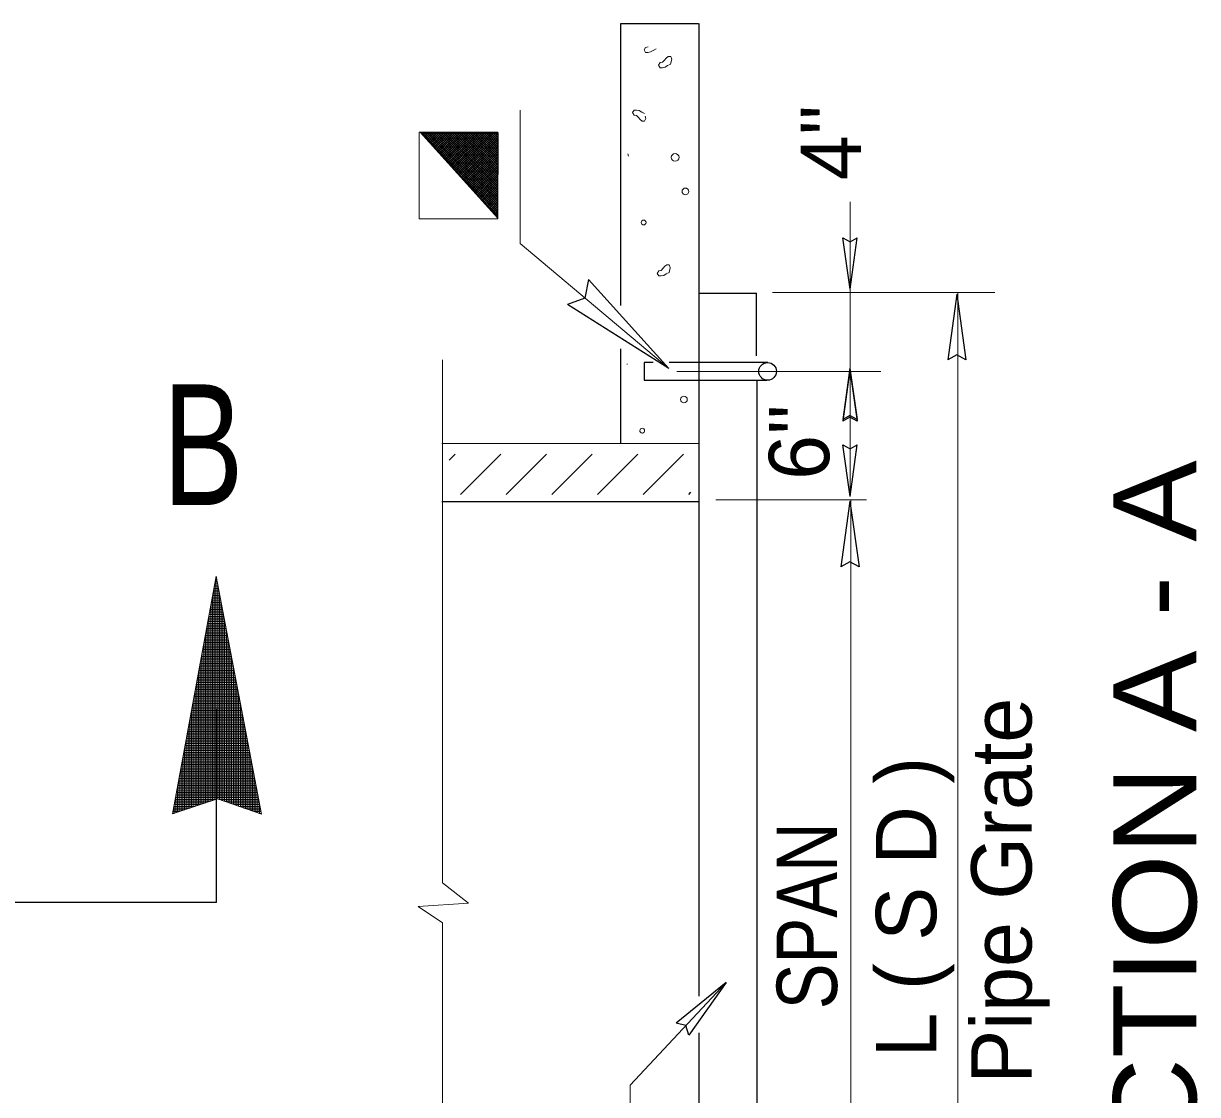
# Model space of a CAD drawing. Extents: x -48 to 552, y -178 to 186.
# Drawn here: x 333.15 to 353.61, y -96.82 to -78.15 of the extents above; entities that cross this region are included whole.
import ezdxf

# ---------------------------------------------------------------- set-up
doc = ezdxf.new("R2010")
doc.units = 0
doc.header["$LTSCALE"] = 0.45
doc.layers.add('1', color=7, linetype='Continuous', lineweight=25)
doc.layers.add('15', color=7, linetype='Continuous', lineweight=13)

msp = doc.modelspace()

# ---------------------------------------------------------------- linework, layer by layer
at = {"layer": '1'}
for p, q in [((343.561, -78.1529), (344.9114, -78.1529)), ((343.561, -83.0656), (343.561, -78.1529)), ((344.9245, -95.1058), (344.9245, -78.1529)), ((341.4145, -81.5452), (340.0618, -80.0483)), ((341.4116, -81.3706), (340.0974, -80.056)), ((340.1162, -80.056), (340.0995, -80.0722)), ((340.1564, -80.056), (340.1185, -80.0931)), ((341.4116, -81.3308), (340.1374, -80.056)), ((340.1957, -80.056), (340.1378, -80.1146)), ((340.2353, -80.056), (340.1564, -80.1354)), ((340.2752, -80.056), (340.1756, -80.156)), ((341.4116, -81.2908), (340.1766, -80.056)), ((340.3148, -80.056), (340.1941, -80.1768)), ((340.3543, -80.056), (340.2135, -80.1977)), ((341.4118, -81.2518), (340.216, -80.056)), ((340.3943, -80.056), (340.232, -80.2183)), ((340.4345, -80.056), (340.2512, -80.2396)), ((341.4118, -81.2117), (340.2566, -80.056)), ((340.4743, -80.056), (340.2703, -80.2602)), ((340.5141, -80.056), (340.2887, -80.2817)), ((341.412, -81.1725), (340.2962, -80.056)), ((340.5535, -80.056), (340.3078, -80.3021)), ((340.5935, -80.056), (340.3268, -80.3222)), ((341.412, -81.1322), (340.3357, -80.056)), ((340.6328, -80.056), (340.346, -80.3439)), ((340.6728, -80.056), (340.3645, -80.3652)), ((341.412, -81.0933), (340.3753, -80.056)), ((340.7128, -80.056), (340.3831, -80.385)), ((340.7523, -80.056), (340.4028, -80.4067)), ((341.412, -81.0537), (340.4152, -80.056)), ((340.7922, -80.056), (340.4218, -80.4268)), ((340.832, -80.056), (340.4407, -80.4475)), ((341.412, -81.0135), (340.4553, -80.056)), ((340.8716, -80.056), (340.4591, -80.4685)), ((340.9116, -80.056), (340.4787, -80.4893)), ((341.412, -80.9739), (340.4949, -80.056)), ((340.9512, -80.056), (340.4974, -80.5104)), ((340.9918, -80.056), (340.5164, -80.5312)), ((341.412, -80.9339), (340.5345, -80.056)), ((341.0312, -80.056), (340.5353, -80.5521)), ((341.0706, -80.056), (340.5543, -80.5731)), ((341.1103, -80.056), (340.5728, -80.5938)), ((341.4124, -80.8943), (340.5749, -80.056)), ((341.1503, -80.056), (340.592, -80.6142)), ((341.1902, -80.056), (340.611, -80.636)), ((341.4124, -80.855), (340.6139, -80.056)), ((341.2297, -80.056), (340.6299, -80.6562)), ((341.2697, -80.056), (340.6485, -80.6771)), ((341.4133, -80.8154), (340.6543, -80.056)), ((341.3095, -80.056), (340.6678, -80.6985)), ((341.3491, -80.056), (340.6868, -80.7188)), ((341.4133, -80.7756), (340.6939, -80.056)), ((341.3885, -80.056), (340.7053, -80.7406)), ((341.4156, -80.0696), (340.7243, -80.7608)), ((341.4133, -80.736), (340.7337, -80.056)), ((341.4145, -80.11), (340.7437, -80.7812)), ((341.4145, -80.1496), (340.7618, -80.8027)), ((341.4133, -80.6968), (340.7737, -80.056)), ((341.4145, -80.1889), (340.781, -80.8229)), ((341.4133, -80.6568), (340.8131, -80.056)), ((341.4137, -80.6175), (340.8533, -80.056)), ((341.4137, -80.5775), (340.8931, -80.056)), ((341.4141, -80.5377), (340.9327, -80.056)), ((341.4141, -80.4977), (340.9724, -80.056)), ((341.4141, -80.4583), (341.012, -80.056)), ((341.4141, -80.4185), (341.0518, -80.056)), ((341.4141, -80.3792), (341.0914, -80.056)), ((341.4145, -80.3392), (341.1314, -80.056)), ((341.4145, -80.2998), (341.1712, -80.056)), ((341.4145, -80.2602), (341.2112, -80.056)), ((341.4145, -80.2208), (341.2502, -80.056)), ((341.4145, -80.1812), (341.2903, -80.056)), ((341.4145, -80.1408), (341.3302, -80.056)), ((341.4156, -80.1012), (341.3698, -80.056)), ((341.4156, -80.0618), (341.4102, -80.056)), ((341.4103, -81.4106), (340.3574, -80.356)), ((341.4145, -80.2293), (340.8003, -80.8442)), ((341.4145, -80.2693), (340.8193, -80.865)), ((341.4145, -80.3092), (340.8381, -80.8858)), ((341.4145, -80.3493), (340.8564, -80.9072)), ((341.4141, -80.3888), (340.8757, -80.9271)), ((341.4141, -80.4285), (340.8952, -80.9483)), ((341.4141, -80.4685), (340.9133, -80.9693)), ((341.4141, -80.5089), (340.9327, -80.99)), ((341.4141, -80.5487), (340.9514, -81.0113)), ((341.4137, -80.5889), (340.9708, -81.0321)), ((341.4103, -81.4496), (340.7482, -80.7867)), ((341.4137, -80.6287), (340.9893, -81.0527)), ((341.4133, -80.6681), (341.0082, -81.0731)), ((341.4133, -80.7077), (341.0272, -81.0942)), ((341.4133, -80.7479), (341.046, -81.1152)), ((341.4133, -80.7879), (341.0649, -81.1364)), ((341.4133, -80.8272), (341.0837, -81.1571)), ((341.4124, -80.8681), (341.1027, -81.1779)), ((341.4124, -80.9079), (341.1216, -81.1985)), ((341.412, -80.9475), (341.1407, -81.2197)), ((341.412, -80.9875), (341.1593, -81.2406)), ((341.412, -81.0277), (341.1787, -81.2613)), ((341.4103, -81.4893), (341.1385, -81.2175)), ((341.412, -81.0673), (341.1977, -81.2822)), ((341.412, -81.1072), (341.2164, -81.3025)), ((341.412, -81.1472), (341.2349, -81.3238)), ((341.412, -81.1867), (341.2543, -81.3447)), ((341.4118, -81.2271), (341.2731, -81.3656)), ((341.4118, -81.2667), (341.2918, -81.3864)), ((341.4116, -81.3064), (341.3106, -81.4072)), ((341.4116, -81.3467), (341.3297, -81.4275)), ((341.4103, -81.3868), (341.3487, -81.4481)), ((341.4103, -81.4262), (341.3673, -81.4696)), ((341.4103, -81.4664), (341.3866, -81.4908)), ((341.4103, -81.506), (341.4053, -81.5114)), ((347.5543, -82.7827), (347.4314, -81.8872)), ((347.5543, -82.7827), (347.6778, -81.8872)), ((344.3949, -84.1664), (342.9962, -82.6162)), ((344.9245, -82.8518), (345.9239, -82.8518)), ((345.9239, -83.9418), (345.9239, -82.8518)), ((349.417, -82.8675), (349.2587, -84.0168)), ((349.417, -82.8675), (349.5756, -84.0168)), ((344.3949, -84.1664), (342.6295, -83.051)), ((343.561, -85.47), (343.561, -83.8225)), ((346.1243, -84.0613), (344.4052, -84.0613)), ((347.5537, -84.1571), (347.4302, -85.0537)), ((347.5537, -84.1893), (347.4302, -85.0858)), ((347.5537, -84.1571), (347.6773, -85.0537)), ((347.5537, -84.1893), (347.6773, -85.0858)), ((345.937, -101.6664), (345.937, -84.3687)), ((347.5543, -86.3943), (347.4314, -85.4977)), ((347.5543, -86.3943), (347.6778, -85.4977)), ((344.7437, -86.3588), (344.7802, -86.3229)), ((340.4391, -86.4825), (344.9114, -86.4825)), ((347.5537, -86.475), (347.3949, -87.6243)), ((347.5537, -86.475), (347.7114, -87.6243)), ((336.5112, -93.4717), (336.5112, -90.1054)), ((336.5112, -93.4717), (329.1637, -93.4717)), ((345.3943, -94.8664), (344.5239, -95.5735)), ((345.3943, -94.8664), (344.747, -95.7821)), ((344.9245, -108.6287), (344.9245, -95.7429))]:
    msp.add_line(p, q, dxfattribs=at)
at = {"layer": '1', "lineweight": 13}
for p, q in [((341.8052, -81.9843), (341.8052, -79.6656)), ((344.3968, -84.1662), (341.8052, -81.9843)), ((346.201, -82.8438), (350.0762, -82.8438)), ((349.4312, -104.6089), (349.4312, -82.8438)), ((340.4522, -93.13), (340.4522, -84.0142)), ((343.6707, -84.0933), (343.6681, -84.0827)), ((344.5337, -84.2177), (348.0941, -84.2177)), ((340.4391, -85.47), (344.9114, -85.47)), ((340.567, -85.7625), (340.6728, -85.6562)), ((340.7662, -86.3588), (341.4685, -85.6562)), ((341.5618, -86.3588), (342.2647, -85.6562)), ((342.357, -86.3588), (343.0599, -85.6562)), ((343.1531, -86.3588), (343.8556, -85.6562)), ((343.9478, -86.3588), (344.6508, -85.6562)), ((345.2185, -86.455), (347.8406, -86.455)), ((347.5673, -100.405), (347.5673, -86.455)), ((340.4522, -102.9458), (340.4522, -93.8277))]:
    msp.add_line(p, q, dxfattribs=at)
for points in [[(344.1774, -78.596), (344.1243, -78.6225), (344.0799, -78.6483), (344.0366, -78.6579), (343.9927, -78.6579), (343.9668, -78.6131), (343.9927, -78.5697), (344.0366, -78.5608), (344.0377, -78.5588)], [(344.4293, -78.8617), (344.3757, -78.8879), (344.3327, -78.9147), (344.2887, -78.9233), (344.2452, -78.9233), (344.2187, -78.8798), (344.2452, -78.8356), (344.2887, -78.8268), (344.3237, -78.7917), (344.3503, -78.7567), (344.3853, -78.73), (344.4293, -78.73), (344.447, -78.7739), (344.4381, -78.8181)], [(344.4385, -78.8193), (344.4281, -78.8606), (344.427, -78.8625)], [(343.9753, -79.7218), (343.9231, -79.696), (343.8795, -79.6689), (343.8353, -79.6608), (343.7918, -79.6608), (343.7652, -79.7046), (343.7918, -79.7485), (343.8353, -79.7568), (343.8702, -79.7922), (343.8964, -79.8277), (343.9318, -79.8535), (343.9753, -79.8535), (343.9931, -79.8096), (343.9845, -79.7654)], [(343.6953, -80.4656), (343.6843, -80.4243), (343.6835, -80.4235)], [(347.5541, -86.395), (347.5541, -84.1571), (347.5541, -82.7842), (347.5541, -81.2592)], [(344.4047, -82.4902), (344.352, -82.5164), (344.3087, -82.5425), (344.2647, -82.5514), (344.2206, -82.5514), (344.1945, -82.5075), (344.2206, -82.4635), (344.2647, -82.4548), (344.2997, -82.4193), (344.3257, -82.3843), (344.3612, -82.3585), (344.4047, -82.3585), (344.4224, -82.4025), (344.4139, -82.4458)], [(344.4145, -82.4475), (344.4041, -82.4887), (344.4027, -82.4902)], [(340.4522, -93.8277), (340.0258, -93.5429), (340.9049, -93.4843), (340.4522, -93.13)], [(343.7206, -98.9296), (343.7206, -96.6567), (345.3949, -94.8668)]]:
    msp.add_lwpolyline(points, dxfattribs=at)
msp.add_lwpolyline([(341.4187, -81.5588), (341.4187, -80.0442), (340.0472, -80.0442), (340.0472, -81.5588)], close=True, dxfattribs=at)
at = {"layer": '1'}
msp.add_lwpolyline([(341.4103, -81.5168), (340.0856, -80.056), (341.4156, -80.056)], close=True, dxfattribs=at)
for points in [[(347.4314, -81.8872), (347.5557, -81.9558), (347.6778, -81.8872)], [(342.9962, -82.6162), (342.9332, -82.9387), (342.6295, -83.051)], [(344.1264, -84.0613), (343.9652, -84.0613), (343.9652, -84.3687), (346.1066, -84.3687)], [(349.5756, -84.0168), (349.4153, -83.9283), (349.2587, -84.0168)], [(347.6773, -85.0537), (347.5527, -84.9852), (347.4302, -85.0537)], [(347.6773, -85.0858), (347.5527, -85.0162), (347.4302, -85.0858)], [(347.4314, -85.4977), (347.5557, -85.5668), (347.6778, -85.4977)], [(347.7114, -87.6243), (347.5516, -87.5354), (347.3949, -87.6243)], [(344.747, -95.7821), (344.6931, -95.6142), (344.5239, -95.5735)]]:
    msp.add_lwpolyline(points, dxfattribs=at)
at = {"layer": '1', "lineweight": 13}
for centre, radius in [((344.5065, -80.4872), 0.0673), ((344.6846, -81.0784), 0.058), ((343.9571, -81.6212), 0.0422), ((344.6604, -84.7064), 0.058)]:
    msp.add_circle(centre, radius, dxfattribs=at)
at = {"layer": '1'}
msp.add_circle((346.1182, -84.2151), 0.1543, dxfattribs=at)
at = {"layer": '1', "lineweight": 13}
msp.add_arc((343.9329, -85.2492), 0.0422, 274.15674, 265.84326, dxfattribs=at)
at = {"layer": '15'}
for p, q in [((336.4727, -91.6877), (336.4727, -87.9748)), ((336.4735, -87.9688), (336.5428, -87.9688)), ((336.4787, -87.9389), (336.5374, -87.9389)), ((336.4852, -87.9085), (336.531, -87.9085)), ((336.4903, -87.8779), (336.5253, -87.8779)), ((336.4956, -87.8477), (336.5199, -87.8477)), ((336.5014, -87.8173), (336.5141, -87.8173)), ((336.5031, -91.6775), (336.5031, -87.8088)), ((336.5072, -87.7864), (336.5077, -87.7864)), ((336.5335, -91.6677), (336.5335, -87.9181)), ((336.4348, -88.1814), (336.5831, -88.1814)), ((336.4406, -88.1514), (336.5772, -88.1514)), ((336.4418, -91.6977), (336.4418, -88.1412)), ((336.4456, -88.121), (336.5718, -88.121)), ((336.4514, -88.0906), (336.5656, -88.0906)), ((336.457, -88.0602), (336.5598, -88.0602)), ((336.4624, -88.0297), (336.5545, -88.0297)), ((336.4681, -87.9996), (336.5487, -87.9996)), ((336.5641, -91.6787), (336.5641, -88.0781)), ((336.396, -88.3939), (336.6237, -88.3939)), ((336.4014, -88.3635), (336.6174, -88.3635)), ((336.4072, -88.3335), (336.6118, -88.3335)), ((336.4118, -91.7071), (336.4118, -88.3071)), ((336.4127, -88.3029), (336.6064, -88.3029)), ((336.4178, -88.2725), (336.6006, -88.2725)), ((336.4232, -88.2421), (336.5945, -88.2421)), ((336.4287, -88.2121), (336.5891, -88.2121)), ((336.5941, -91.6889), (336.5941, -88.2387)), ((336.3622, -88.5768), (336.6574, -88.5768)), ((336.3681, -88.5463), (336.6522, -88.5463)), ((336.3735, -88.5152), (336.6468, -88.5152)), ((336.3795, -88.4856), (336.6406, -88.4856)), ((336.3816, -91.7172), (336.3816, -88.4725)), ((336.3841, -88.4547), (336.6349, -88.4547)), ((336.3907, -88.4248), (336.6289, -88.4248)), ((336.6245, -91.6993), (336.6245, -88.3987)), ((336.6553, -91.7096), (336.6553, -88.5585)), ((336.3203, -91.7379), (336.3203, -88.8039)), ((336.3235, -88.7889), (336.6981, -88.7889)), ((336.3289, -88.7585), (336.6931, -88.7585)), ((336.3343, -88.7281), (336.687, -88.7281)), ((336.3402, -88.6981), (336.681, -88.6981)), ((336.3462, -88.6677), (336.676, -88.6677)), ((336.3512, -88.6375), (336.6697, -88.6375)), ((336.3512, -91.7272), (336.3512, -88.6383)), ((336.3566, -88.6067), (336.6641, -88.6067)), ((336.6853, -91.7196), (336.6853, -88.7183)), ((336.2841, -89.0014), (336.7389, -89.0014)), ((336.2897, -88.971), (336.7335, -88.971)), ((336.2903, -91.7475), (336.2903, -88.9704)), ((336.2952, -88.9408), (336.7274, -88.9408)), ((336.3014, -88.9108), (336.7216, -88.9108)), ((336.3064, -88.8804), (336.7156, -88.8804)), ((336.3124, -88.85), (336.7097, -88.85)), ((336.3181, -88.8197), (336.7045, -88.8197)), ((336.7156, -91.731), (336.7156, -88.8787)), ((336.2512, -89.1838), (336.7737, -89.1838)), ((336.2562, -89.1529), (336.7672, -89.1529)), ((336.2599, -91.7577), (336.2599, -89.136)), ((336.2624, -89.1229), (336.7616, -89.1229)), ((336.2677, -89.0927), (336.7562, -89.0927)), ((336.2731, -89.0622), (336.7502, -89.0622)), ((336.2787, -89.0322), (336.7453, -89.0322)), ((336.746, -91.7412), (336.746, -89.0385)), ((336.7768, -91.7521), (336.7768, -89.1985)), ((336.2118, -89.3964), (336.8139, -89.3964)), ((336.2178, -89.3664), (336.8074, -89.3664)), ((336.2237, -89.3356), (336.802, -89.3356)), ((336.2287, -89.3056), (336.7966, -89.3056)), ((336.2297, -91.7672), (336.2297, -89.3018)), ((336.2343, -89.2747), (336.7903, -89.2747)), ((336.2402, -89.2447), (336.7856, -89.2447)), ((336.2456, -89.2142), (336.7789, -89.2142)), ((336.8064, -91.7614), (336.8064, -89.3581)), ((336.1732, -89.6089), (336.8541, -89.6089)), ((336.1782, -89.5789), (336.8483, -89.5789)), ((336.1841, -89.5485), (336.8431, -89.5485)), ((336.1895, -89.5183), (336.8364, -89.5183)), ((336.1949, -89.4875), (336.8312, -89.4875)), ((336.1993, -91.7775), (336.1993, -89.4677)), ((336.2006, -89.4571), (336.8249, -89.4571)), ((336.2068, -89.4267), (336.8193, -89.4267)), ((336.8374, -91.7737), (336.8374, -89.5187)), ((336.1343, -89.8217), (336.8945, -89.8217)), ((336.1385, -91.7981), (336.1385, -89.7993)), ((336.1395, -89.7908), (336.8887, -89.7908)), ((336.1453, -89.7608), (336.8824, -89.7608)), ((336.1508, -89.7308), (336.8773, -89.7308)), ((336.1564, -89.7004), (336.8716, -89.7004)), ((336.1624, -89.6702), (336.8656, -89.6702)), ((336.1681, -89.6393), (336.8599, -89.6393)), ((336.1689, -91.7879), (336.1689, -89.6343)), ((336.8678, -91.7833), (336.8678, -89.6792)), ((336.1006, -90.0039), (336.9291, -90.0039)), ((336.1064, -89.9739), (336.9237, -89.9739)), ((336.1081, -91.8075), (336.1081, -89.966)), ((336.1124, -89.9435), (336.9174, -89.9435)), ((336.1174, -89.9131), (336.9114, -89.9131)), ((336.1232, -89.8822), (336.906, -89.8822)), ((336.1287, -89.8517), (336.9003, -89.8517)), ((336.8982, -91.7935), (336.8982, -89.8389)), ((336.9287, -91.8037), (336.9287, -89.9997)), ((336.0618, -90.2168), (336.9695, -90.2168)), ((336.0677, -90.1864), (336.9637, -90.1864)), ((336.0731, -90.156), (336.9578, -90.156)), ((336.0778, -91.8179), (336.0778, -90.1314)), ((336.0787, -90.1254), (336.9522, -90.1254)), ((336.0837, -90.095), (336.946, -90.095)), ((336.0895, -90.0646), (336.9407, -90.0646)), ((336.0953, -90.0342), (336.9348, -90.0342)), ((336.9587, -91.8146), (336.9587, -90.1596)), ((336.0228, -90.4296), (337.0097, -90.4296)), ((336.0285, -90.3992), (337.0039, -90.3992)), ((336.0343, -90.3687), (336.9978, -90.3687)), ((336.0393, -90.3379), (336.9928, -90.3379)), ((336.0449, -90.3079), (336.9866, -90.3079)), ((336.0474, -91.8272), (336.0474, -90.2964)), ((336.0512, -90.2772), (336.9806, -90.2772)), ((336.0562, -90.2468), (336.9747, -90.2468)), ((336.9893, -91.825), (336.9893, -90.3189)), ((335.9843, -90.6417), (337.0497, -90.6417)), ((335.9866, -91.8487), (335.9866, -90.6292)), ((335.9893, -90.6117), (337.0443, -90.6117)), ((335.9956, -90.5814), (337.0387, -90.5814)), ((336.001, -90.551), (337.0324, -90.551)), ((336.0062, -90.5208), (337.0268, -90.5208)), ((336.0124, -90.4898), (337.0218, -90.4898)), ((336.0174, -91.8377), (336.0174, -90.4633)), ((336.0178, -90.4596), (337.0153, -90.4596)), ((337.0193, -91.8358), (337.0193, -90.4793)), ((337.0497, -91.8462), (337.0497, -90.6396)), ((335.9507, -90.8239), (337.0845, -90.8239)), ((335.9562, -90.7933), (337.0785, -90.7933)), ((335.9562, -91.8577), (335.9562, -90.795)), ((335.9618, -90.7633), (337.0731, -90.7633)), ((335.9674, -90.7329), (337.067, -90.7329)), ((335.9731, -90.7025), (337.0616, -90.7025)), ((335.9787, -90.6717), (337.0557, -90.6717)), ((337.0797, -91.8564), (337.0797, -90.7996)), ((335.9114, -91.0371), (337.1249, -91.0371)), ((335.9174, -91.0062), (337.1193, -91.0062)), ((335.9235, -90.9762), (337.1131, -90.9762)), ((335.926, -91.8681), (335.926, -90.9606)), ((335.9282, -90.9458), (337.1074, -90.9458)), ((335.9337, -90.9154), (337.1018, -90.9154)), ((335.9402, -90.8847), (337.0962, -90.8847)), ((335.9449, -90.855), (337.0903, -90.855)), ((337.1106, -91.8681), (337.1106, -90.9602)), ((335.8728, -91.2496), (337.1653, -91.2496)), ((335.8782, -91.2185), (337.1591, -91.2185)), ((335.8841, -91.1889), (337.1535, -91.1889)), ((335.8895, -91.1581), (337.1477, -91.1581)), ((335.8947, -91.1277), (337.1422, -91.1277)), ((335.8956, -91.8775), (335.8956, -91.1264)), ((335.9006, -91.0977), (337.1366, -91.0977)), ((335.9064, -91.0673), (337.1299, -91.0673)), ((337.1406, -91.8775), (337.1406, -91.1197)), ((335.8339, -91.4618), (337.2057, -91.4618)), ((335.8352, -91.8981), (335.8352, -91.4589)), ((335.8389, -91.4318), (337.1999, -91.4318)), ((335.8453, -91.4014), (337.1941, -91.4014)), ((335.8508, -91.371), (337.1889, -91.371)), ((335.8553, -91.3408), (337.1824, -91.3408)), ((335.8618, -91.3104), (337.177, -91.3104)), ((335.8652, -91.8883), (335.8652, -91.2921)), ((335.8673, -91.2802), (337.1712, -91.2802)), ((337.1712, -91.8883), (337.1712, -91.2802)), ((337.2012, -91.8985), (337.2012, -91.4404)), ((335.8002, -91.6442), (337.2402, -91.6442)), ((335.8048, -91.9079), (335.8048, -91.6239)), ((335.8057, -91.6142), (337.2347, -91.6142)), ((335.8118, -91.5833), (337.2287, -91.5833)), ((335.817, -91.5529), (337.2228, -91.5529)), ((335.822, -91.5227), (337.2172, -91.5227)), ((335.8287, -91.4922), (337.211, -91.4922)), ((337.2324, -91.9089), (337.2324, -91.6002)), ((335.7612, -91.8571), (335.9597, -91.8571)), ((335.7672, -91.8267), (336.0512, -91.8267)), ((335.7724, -91.796), (336.1439, -91.796)), ((335.7743, -91.9183), (335.7743, -91.7902)), ((335.7783, -91.7656), (336.2356, -91.7656)), ((335.7837, -91.7356), (336.3274, -91.7356)), ((335.7895, -91.7052), (336.4193, -91.7052)), ((335.7949, -91.6746), (336.5112, -91.6746)), ((336.5527, -91.6746), (337.246, -91.6746)), ((336.6406, -91.7052), (337.2518, -91.7052)), ((336.7285, -91.7356), (337.2574, -91.7356)), ((336.8162, -91.7656), (337.2632, -91.7656)), ((336.9039, -91.796), (337.2691, -91.796)), ((336.9916, -91.8267), (337.2745, -91.8267)), ((337.0797, -91.8571), (337.2806, -91.8571)), ((337.262, -91.9197), (337.262, -91.7597)), ((335.7507, -91.9175), (335.7762, -91.9175)), ((335.7562, -91.8871), (335.8673, -91.8871)), ((337.1683, -91.8871), (337.2864, -91.8871)), ((337.256, -91.9175), (337.292, -91.9175)), ((337.2928, -91.9297), (337.2928, -91.9202))]:
    msp.add_line(p, q, dxfattribs=at)
msp.add_lwpolyline([(337.2949, -91.931), (336.5072, -87.7831), (335.7481, -91.9273), (336.5327, -91.6671)], close=True, dxfattribs=at)

# ---------------------------------------------------------------- texts
at = {"layer": '1'}
for s, p in [("4''", (347.7464, -80.8863)), ("6''", (347.1918, -86.1056)), ('Pipe Grate', (350.7193, -96.6281)), ('L ( S D )', (349.0573, -96.1704))]:
    msp.add_text(s, height=1.052, rotation=90, dxfattribs=at).set_placement(p)
at = {"layer": '1', "width": 0.75}
msp.add_text('B', height=2.105, dxfattribs=at).set_placement((335.5737, -86.5454))
at = {"layer": '1'}
for s, height, width, p in [('SECTION A - A', 1.449, 1.1, (353.5903, -100.5671)), ('SPAN', 1.052, 0.85, (347.3282, -95.3318))]:
    msp.add_text(s, height=height, rotation=90, dxfattribs=dict(at, width=width)).set_placement(p)

doc.saveas('drawing.dxf')
